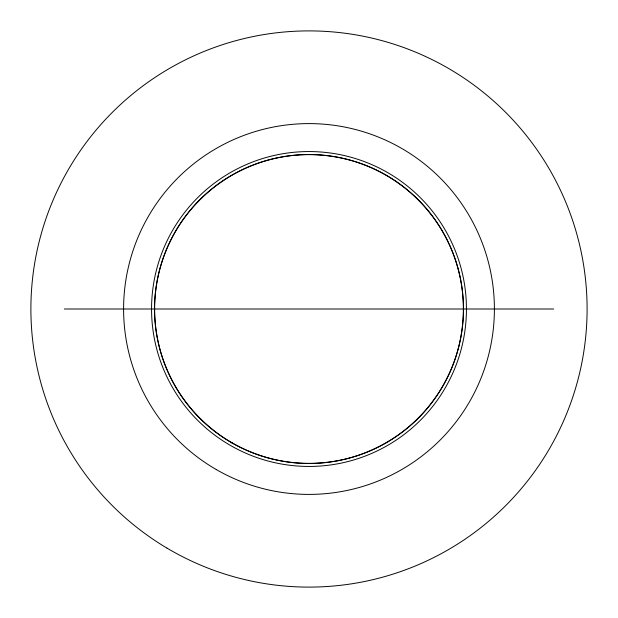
<?xml version="1.0" encoding="UTF-8"?>
<svg xmlns="http://www.w3.org/2000/svg" width="618" height="618" viewBox="0 0 618 618"><rect width="100%" height="100%" fill="white"/><g stroke="black" fill="none" stroke-linecap="round" stroke-linejoin="round"><path stroke-width="0.93" d="M64.318 309L553.682 309M466.443 309L466.273 301.584A157.435 157.435 0 0 0 226.034 175.195A157.435 157.435 0 0 0 232.43 446.567A157.435 157.435 0 0 0 466.435 309M216.3 469.564A185.4 185.4 0 0 0 494.4 309A185.4 185.4 0 0 0 216.3 148.436A185.4 185.4 0 0 0 216.3 469.564M231.75 442.797A154.5 154.5 0 0 0 463.5 309A154.5 154.5 0 0 0 231.75 175.203A154.5 154.5 0 0 0 231.75 442.797M231.82 442.673A154.353 154.353 0 0 0 463.353 309A154.353 154.353 0 0 0 231.82 175.327A154.353 154.353 0 0 0 231.82 442.673M166.999 548.12A278.1 278.1 0 0 0 587.077 312.414A278.1 278.1 0 0 0 172.916 66.466A278.1 278.1 0 0 0 166.999 548.12"/></g></svg>
